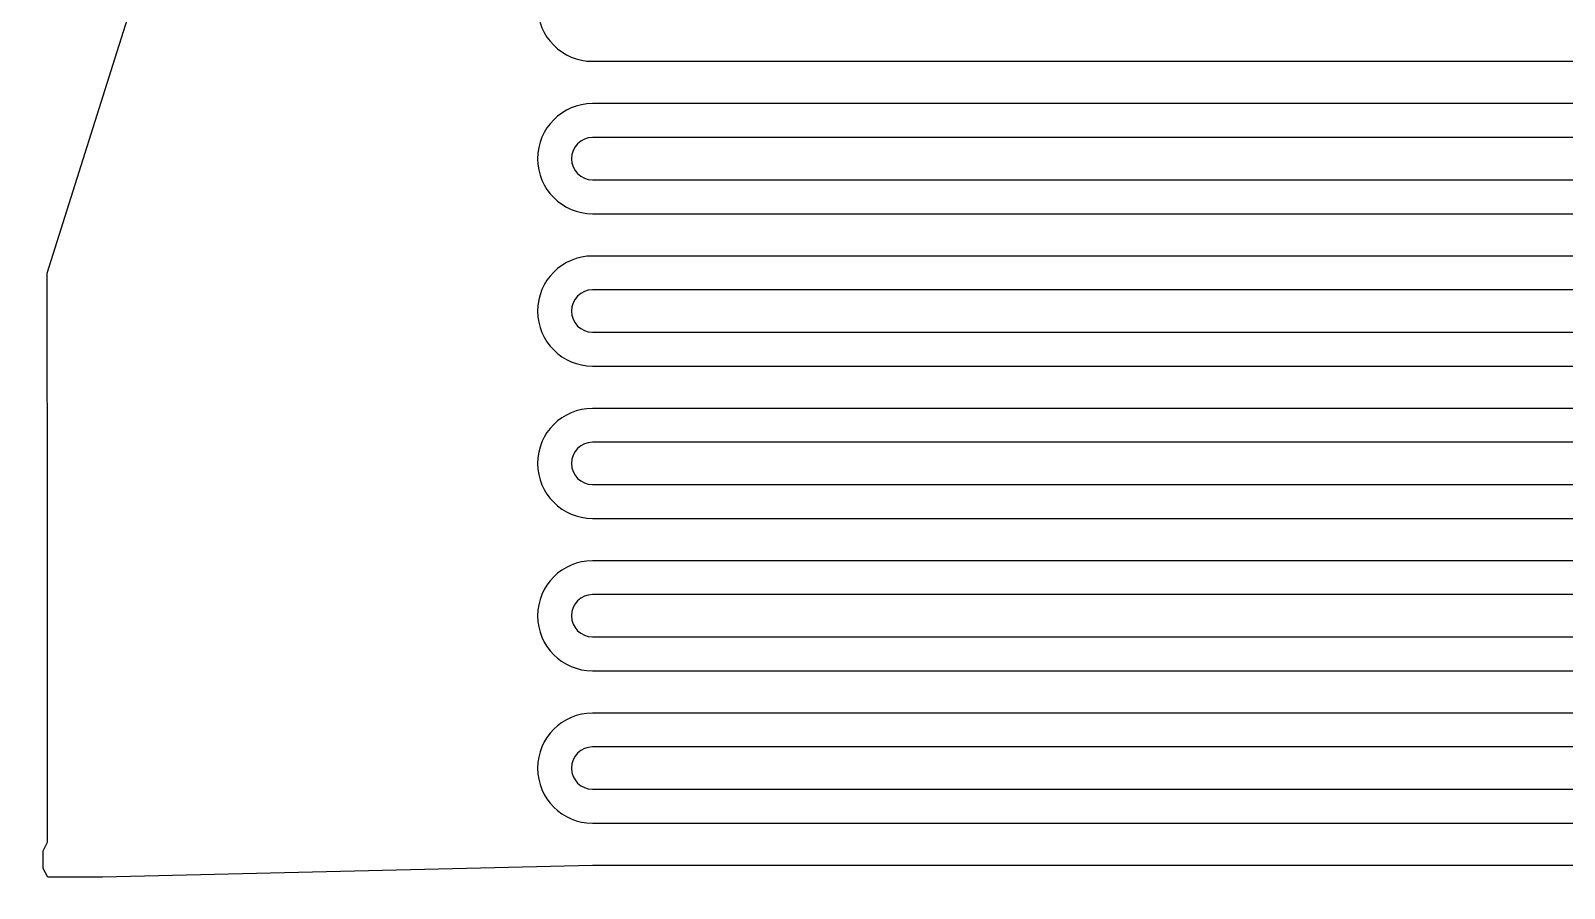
# Model space of a CAD drawing. Header units: inches. Extents: x -43479 to 56521, y -44741 to 59530.
# Drawn here: x -21951 to -16514, y 6968 to 10008 of the extents above; entities that cross this region are included whole.
import ezdxf

# ---------------------------------------------------------------- set-up
doc = ezdxf.new("R2010")
doc.units = ezdxf.units.IN
doc.header["$MEASUREMENT"] = 0

# ---------------------------------------------------------------- blocks, each defined once
blk = doc.blocks.new('kanishk_spiralEditV1')
for points in [[(-1405, 8129.3), (3645, 8129.3, -1), (3645, 7979.3), (-1405, 7979.3, 1)], [(-1405, 7589.3), (3645, 7589.3, -1), (3645, 7439.3), (-1405, 7439.3, 1)], [(-1405, 7049.3), (3645, 7049.3, -1), (3645, 6899.3), (-1405, 6899.3, 1)], [(-1405, 6509.3), (3645, 6509.3, -1), (3645, 6359.3), (-1405, 6359.3, 1)], [(-1405, 5969.3), (3645, 5969.3, -1), (3645, 5819.3), (-1405, 5819.3, 1)], [(5574.3, 5507.5), (5576.8, 5507.5), (5592.8, 5538.6), (5592.8, 5601.1), (5577.4, 5631.4), (5577.4, 6931.4), (5578.7, 7448.6), (5578.7, 7648.6), (5066.6, 9269.2, -1.364734)], [(3645, 8789.3, -1), (3645, 8399.3), (-1405, 8399.3, 1)], [(-1405, 8249.3), (3645, 8249.3, -1), (3645, 7859.3), (-1405, 7859.3, 1)], [(-1405, 7709.3), (3645, 7709.3, -1), (3645, 7319.3), (-1405, 7319.3, 1)], [(-1405, 7169.3), (3645, 7169.3, -1), (3645, 6779.3), (-1405, 6779.3, 1)], [(-1405, 6629.3), (3645, 6629.3, -1), (3645, 6239.3), (-1405, 6239.3, 1)], [(-1405, 6089.3), (3645, 6089.3, -1), (3645, 5699.3), (-1405, 5699.3, 1)]]:
    blk.add_lwpolyline(points, format="xyb")
blk.add_lwpolyline([(-1405, 5549.3), (3645, 5549.3), (5382.9, 5507.5), (5576.8, 5507.5)])

msp = doc.modelspace()

# ---------------------------------------------------------------- linework, layer by layer
msp.add_circle((6520.5, 9529.6), 50000)

# ---------------------------------------------------------------- block references
at = {"xscale": -1, "rotation": 359.9999999999722}
msp.add_blockref('kanishk_spiralEditV1', (-16314.1, 1500), dxfattribs=at)

doc.saveas('drawing.dxf')
